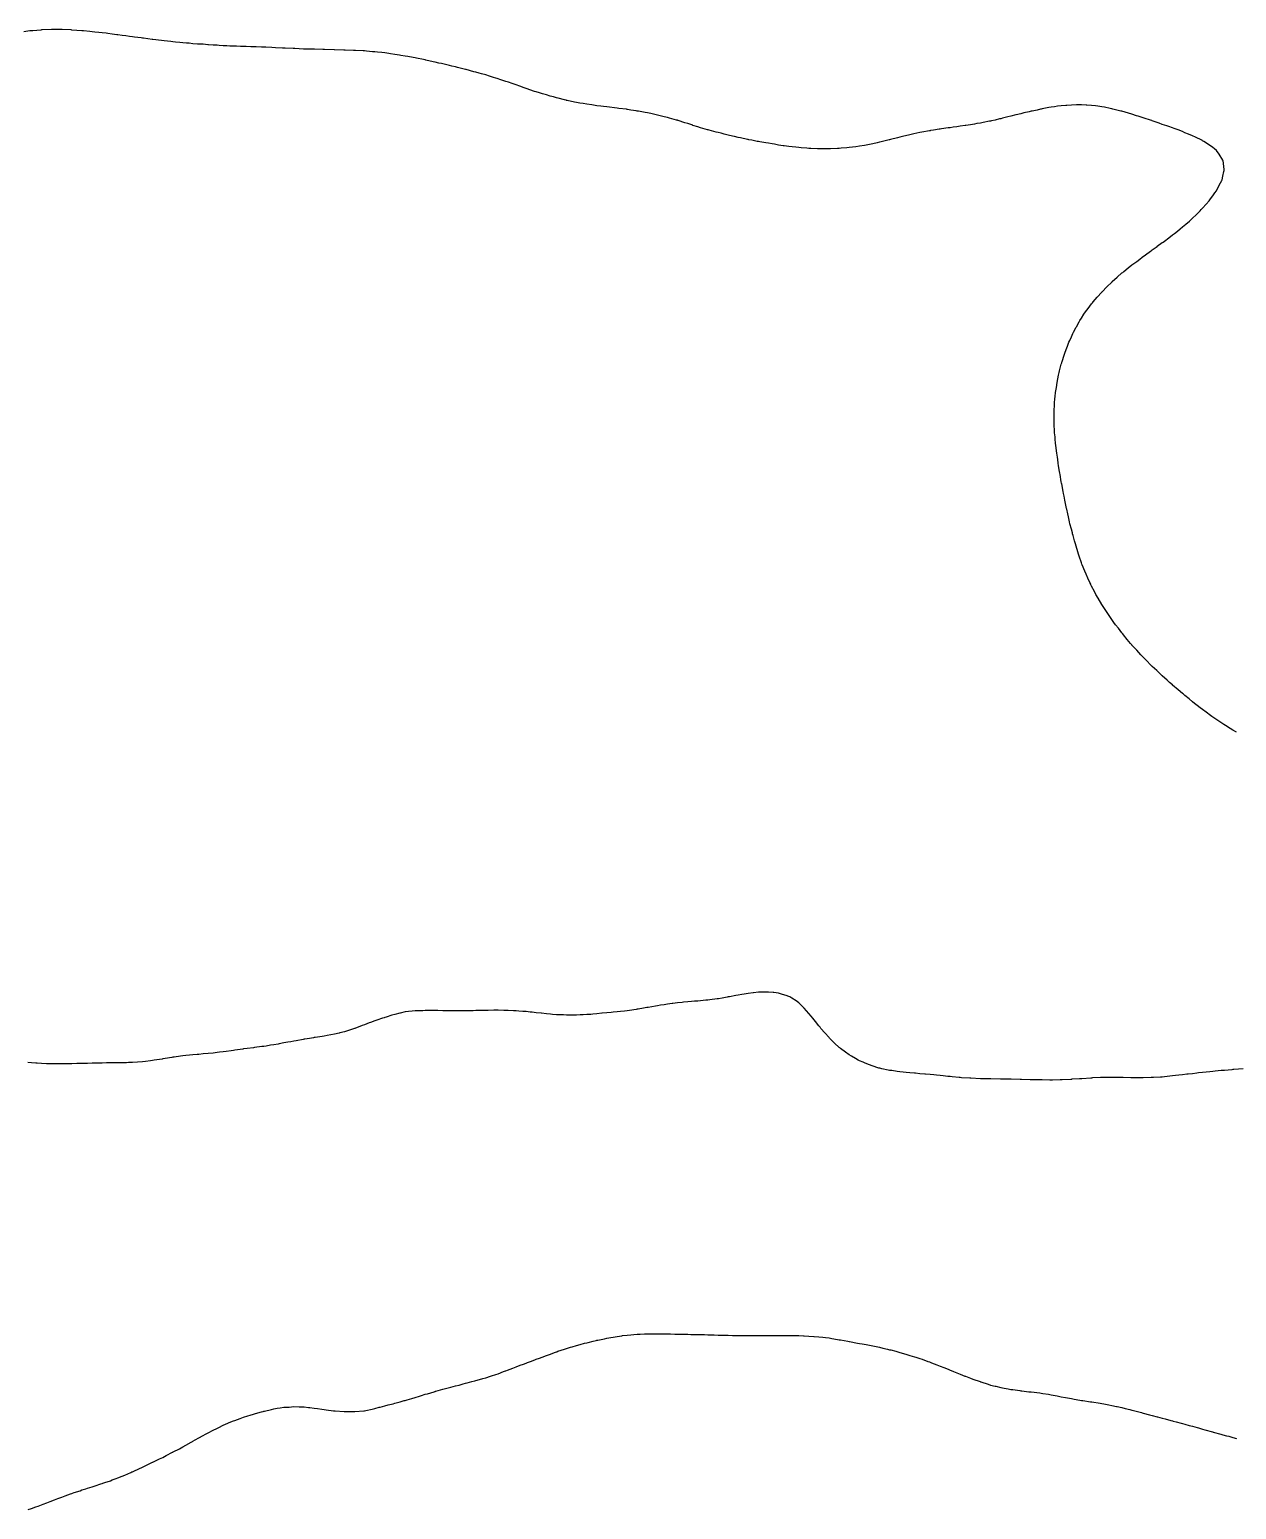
# Model space of a CAD drawing. Extents: x -717077 to -715000, y -984627 to -984000.
# Drawn here: x -716268.7 to -716149.2, y -984192.2 to -984045.5 of the extents above; entities that cross this region are included whole.
import ezdxf

# ---------------------------------------------------------------- set-up
doc = ezdxf.new("R2010")
doc.units = 0
doc.layers.add('buffer_B1_0_1_clip', color=7, linetype='Continuous')

msp = doc.modelspace()

# ---------------------------------------------------------------- linework, layer by layer
at = {"layer": 'buffer_B1_0_1_clip'}
for points in [[(-716149.15, -984115.15), (-716149.5, -984114.95), (-716149.78, -984114.78), (-716150.25, -984114.5), (-716150.4, -984114.4), (-716150.5, -984114.33), (-716151.5, -984113.65), (-716151.59, -984113.59), (-716151.72, -984113.5), (-716152.16, -984113.16), (-716152.5, -984112.91), (-716152.73, -984112.73), (-716153.05, -984112.5), (-716153.29, -984112.3), (-716153.5, -984112.13), (-716153.84, -984111.85), (-716154.28, -984111.5), (-716154.4, -984111.4), (-716154.5, -984111.32), (-716154.94, -984110.94), (-716155.47, -984110.5), (-716155.48, -984110.49), (-716155.5, -984110.47), (-716155.78, -984110.22), (-716156.01, -984110.01), (-716156.5, -984109.58), (-716156.54, -984109.54), (-716156.59, -984109.5), (-716157.05, -984109.05), (-716157.5, -984108.64), (-716157.57, -984108.57), (-716157.64, -984108.5), (-716158.06, -984108.06), (-716158.5, -984107.62), (-716158.56, -984107.56), (-716158.61, -984107.5), (-716159.03, -984107.03), (-716159.5, -984106.53), (-716159.51, -984106.51), (-716159.52, -984106.5), (-716159.63, -984106.36), (-716159.96, -984105.96), (-716160.35, -984105.5), (-716160.42, -984105.42), (-716160.5, -984105.32), (-716160.85, -984104.85), (-716161.12, -984104.5), (-716161.28, -984104.28), (-716161.5, -984103.99), (-716161.7, -984103.7), (-716161.84, -984103.5), (-716162.1, -984103.1), (-716162.49, -984102.51), (-716162.49, -984102.5), (-716162.5, -984102.5), (-716162.86, -984101.86), (-716163.07, -984101.5), (-716163.22, -984101.22), (-716163.5, -984100.69), (-716163.56, -984100.56), (-716163.59, -984100.5), (-716163.67, -984100.33), (-716163.87, -984099.88), (-716164.04, -984099.5), (-716164.18, -984099.18), (-716164.42, -984098.58), (-716164.45, -984098.5), (-716164.5, -984098.36), (-716164.72, -984097.72), (-716164.8, -984097.5), (-716165.1, -984096.5), (-716165.19, -984096.19), (-716165.34, -984095.66), (-716165.38, -984095.5), (-716165.4, -984095.41), (-716165.5, -984095.05), (-716165.64, -984094.5), (-716165.68, -984094.32), (-716165.79, -984093.8), (-716165.86, -984093.5), (-716165.96, -984093.04), (-716165.97, -984092.98), (-716166.08, -984092.5), (-716166.15, -984092.15), (-716166.22, -984091.78), (-716166.28, -984091.5), (-716166.31, -984091.31), (-716166.46, -984090.54), (-716166.47, -984090.5), (-716166.47, -984090.47), (-716166.5, -984090.33), (-716166.62, -984089.62), (-716166.64, -984089.5), (-716166.67, -984089.33), (-716166.76, -984088.76), (-716166.8, -984088.5), (-716166.85, -984088.14), (-716166.89, -984087.89), (-716166.95, -984087.5), (-716167.01, -984087.01), (-716167.01, -984086.99), (-716167.07, -984086.5), (-716167.1, -984086.11), (-716167.12, -984085.88), (-716167.16, -984085.5), (-716167.18, -984085.18), (-716167.19, -984084.8), (-716167.21, -984084.5), (-716167.21, -984084.22), (-716167.21, -984083.78), (-716167.22, -984083.5), (-716167.21, -984083.21), (-716167.18, -984082.82), (-716167.17, -984082.5), (-716167.13, -984082.13), (-716167.1, -984081.89), (-716167.07, -984081.5), (-716166.99, -984081.01), (-716166.99, -984080.99), (-716166.92, -984080.5), (-716166.84, -984080.15), (-716166.77, -984079.77), (-716166.71, -984079.5), (-716166.67, -984079.33), (-716166.5, -984078.69), (-716166.46, -984078.54), (-716166.45, -984078.5), (-716166.42, -984078.43), (-716166.22, -984077.78), (-716166.12, -984077.5), (-716165.95, -984077.05), (-716165.89, -984076.89), (-716165.74, -984076.5), (-716165.66, -984076.33), (-716165.5, -984075.96), (-716165.35, -984075.65), (-716165.28, -984075.5), (-716165.03, -984075.03), (-716165.01, -984074.99), (-716164.73, -984074.5), (-716164.65, -984074.35), (-716164.5, -984074.11), (-716164.26, -984073.74), (-716164.09, -984073.5), (-716163.84, -984073.16), (-716163.5, -984072.7), (-716163.41, -984072.59), (-716163.34, -984072.5), (-716162.95, -984072.05), (-716162.5, -984071.55), (-716162.47, -984071.52), (-716162.45, -984071.5), (-716161.98, -984071.02), (-716161.5, -984070.55), (-716161.47, -984070.52), (-716161.45, -984070.5), (-716160.95, -984070.05), (-716160.5, -984069.65), (-716160.41, -984069.59), (-716160.3, -984069.5), (-716159.86, -984069.14), (-716159.5, -984068.85), (-716159.3, -984068.7), (-716159.03, -984068.5), (-716158.73, -984068.27), (-716158.5, -984068.09), (-716158.15, -984067.85), (-716157.67, -984067.5), (-716157.57, -984067.42), (-716157.5, -984067.37), (-716157.01, -984067.01), (-716157, -984067), (-716156.5, -984066.64), (-716156.41, -984066.58), (-716156.29, -984066.5), (-716155.84, -984066.15), (-716155.5, -984065.88), (-716155.28, -984065.72), (-716155, -984065.5), (-716154.73, -984065.27), (-716154.5, -984065.08), (-716154.18, -984064.82), (-716153.8, -984064.5), (-716153.65, -984064.35), (-716153.5, -984064.21), (-716153.13, -984063.87), (-716152.75, -984063.5), (-716152.63, -984063.36), (-716152.5, -984063.21), (-716152.16, -984062.84), (-716151.85, -984062.5), (-716151.71, -984062.29), (-716151.5, -984062), (-716151.29, -984061.71), (-716151.13, -984061.5), (-716150.92, -984061.08), (-716150.72, -984060.72), (-716150.6, -984060.5), (-716150.58, -984060.41), (-716150.5, -984060.04), (-716150.4, -984059.6), (-716150.37, -984059.5), (-716150.37, -984059.38), (-716150.48, -984058.51), (-716150.48, -984058.5), (-716150.49, -984058.49), (-716150.5, -984058.48), (-716150.87, -984057.87), (-716151.13, -984057.5), (-716151.33, -984057.33), (-716151.5, -984057.21), (-716151.91, -984056.92), (-716152.37, -984056.63), (-716152.5, -984056.54), (-716152.52, -984056.53), (-716152.57, -984056.5), (-716153.2, -984056.2), (-716153.5, -984056.07), (-716153.89, -984055.89), (-716154.25, -984055.75), (-716154.5, -984055.64), (-716154.59, -984055.6), (-716154.83, -984055.5), (-716155.32, -984055.33), (-716155.5, -984055.27), (-716155.86, -984055.14), (-716156.06, -984055.07), (-716156.5, -984054.92), (-716156.8, -984054.8), (-716157.4, -984054.6), (-716157.5, -984054.56), (-716157.54, -984054.55), (-716157.67, -984054.5), (-716158.3, -984054.3), (-716158.5, -984054.23), (-716158.88, -984054.11), (-716159.06, -984054.06), (-716159.5, -984053.92), (-716160.5, -984053.63), (-716160.6, -984053.6), (-716161.01, -984053.5), (-716161.4, -984053.4), (-716161.5, -984053.38), (-716161.65, -984053.35), (-716162.23, -984053.23), (-716162.5, -984053.18), (-716162.87, -984053.13), (-716163.1, -984053.1), (-716163.5, -984053.05), (-716163.97, -984053.03), (-716164.02, -984053.02), (-716164.5, -984053), (-716164.99, -984053), (-716165, -984053), (-716165.5, -984053.01), (-716165.95, -984053.04), (-716166.05, -984053.05), (-716166.5, -984053.08), (-716166.86, -984053.13), (-716167.18, -984053.18), (-716167.5, -984053.22), (-716167.73, -984053.26), (-716168.39, -984053.39), (-716168.5, -984053.41), (-716168.57, -984053.43), (-716168.9, -984053.5), (-716169.39, -984053.61), (-716169.5, -984053.63), (-716169.67, -984053.67), (-716170.2, -984053.79), (-716170.5, -984053.87), (-716170.98, -984053.99), (-716171.01, -984053.99), (-716171.5, -984054.12), (-716171.81, -984054.19), (-716172.32, -984054.32), (-716172.5, -984054.37), (-716172.61, -984054.39), (-716173.06, -984054.5), (-716173.42, -984054.58), (-716173.5, -984054.6), (-716173.62, -984054.62), (-716174.25, -984054.74), (-716174.5, -984054.79), (-716174.85, -984054.85), (-716175.11, -984054.89), (-716175.5, -984054.96), (-716175.97, -984055.02), (-716176.03, -984055.03), (-716176.5, -984055.1), (-716176.85, -984055.15), (-716177.2, -984055.2), (-716177.5, -984055.25), (-716177.72, -984055.28), (-716178.37, -984055.38), (-716178.5, -984055.39), (-716178.59, -984055.41), (-716179.16, -984055.5), (-716179.45, -984055.54), (-716179.5, -984055.55), (-716179.56, -984055.56), (-716180.3, -984055.7), (-716180.5, -984055.74), (-716180.8, -984055.8), (-716181.12, -984055.87), (-716181.5, -984055.96), (-716181.93, -984056.06), (-716182.1, -984056.1), (-716182.5, -984056.2), (-716182.73, -984056.26), (-716183.43, -984056.43), (-716183.5, -984056.45), (-716183.54, -984056.46), (-716183.69, -984056.5), (-716184.34, -984056.66), (-716184.5, -984056.69), (-716184.74, -984056.75), (-716185.16, -984056.84), (-716185.5, -984056.91), (-716185.99, -984057), (-716186, -984057), (-716186.5, -984057.08), (-716186.86, -984057.14), (-716187.17, -984057.18), (-716187.5, -984057.22), (-716187.75, -984057.25), (-716188.29, -984057.29), (-716188.5, -984057.31), (-716188.67, -984057.32), (-716189.35, -984057.35), (-716189.5, -984057.36), (-716190.5, -984057.35), (-716190.65, -984057.34), (-716191.32, -984057.32), (-716191.5, -984057.31), (-716191.7, -984057.29), (-716192.25, -984057.25), (-716192.5, -984057.23), (-716192.8, -984057.19), (-716193.16, -984057.16), (-716193.5, -984057.12), (-716193.95, -984057.05), (-716194.04, -984057.04), (-716194.5, -984056.97), (-716194.9, -984056.9), (-716195.14, -984056.86), (-716195.5, -984056.8), (-716195.76, -984056.76), (-716196.35, -984056.65), (-716196.5, -984056.63), (-716196.61, -984056.61), (-716197.15, -984056.5), (-716197.44, -984056.44), (-716197.5, -984056.43), (-716197.59, -984056.41), (-716198.27, -984056.27), (-716198.5, -984056.22), (-716198.87, -984056.13), (-716199.08, -984056.09), (-716199.5, -984055.99), (-716199.89, -984055.89), (-716200.19, -984055.81), (-716200.5, -984055.73), (-716200.68, -984055.68), (-716201.37, -984055.5), (-716201.47, -984055.47), (-716201.5, -984055.46), (-716201.55, -984055.45), (-716202.24, -984055.25), (-716202.5, -984055.17), (-716202.98, -984055.02), (-716203.01, -984055.01), (-716203.5, -984054.85), (-716203.77, -984054.77), (-716204.45, -984054.55), (-716204.5, -984054.53), (-716204.52, -984054.52), (-716204.61, -984054.5), (-716205.3, -984054.3), (-716205.5, -984054.25), (-716205.84, -984054.16), (-716206.09, -984054.1), (-716206.5, -984054), (-716206.9, -984053.91), (-716207.14, -984053.86), (-716207.5, -984053.78), (-716207.73, -984053.74), (-716208.37, -984053.62), (-716208.5, -984053.6), (-716208.59, -984053.59), (-716209.14, -984053.5), (-716209.45, -984053.45), (-716209.5, -984053.44), (-716209.56, -984053.43), (-716210.33, -984053.34), (-716210.5, -984053.31), (-716211.5, -984053.2), (-716211.84, -984053.15), (-716212.12, -984053.12), (-716212.5, -984053.07), (-716213, -984053), (-716213, -984053), (-716213.5, -984052.93), (-716213.87, -984052.87), (-716214.18, -984052.82), (-716214.5, -984052.77), (-716214.72, -984052.72), (-716215.43, -984052.57), (-716215.5, -984052.56), (-716215.54, -984052.54), (-716215.72, -984052.5), (-716216.33, -984052.34), (-716216.5, -984052.29), (-716216.78, -984052.21), (-716217.12, -984052.12), (-716217.5, -984052.01), (-716217.89, -984051.9), (-716218.19, -984051.81), (-716218.5, -984051.71), (-716218.66, -984051.66), (-716219.15, -984051.5), (-716219.41, -984051.41), (-716219.5, -984051.38), (-716219.69, -984051.31), (-716220.14, -984051.14), (-716220.5, -984051.01), (-716220.88, -984050.88), (-716221.25, -984050.75), (-716221.5, -984050.66), (-716222.01, -984050.5), (-716222.38, -984050.38), (-716222.5, -984050.34), (-716222.73, -984050.27), (-716223.14, -984050.14), (-716223.5, -984050.03), (-716223.91, -984049.92), (-716224.15, -984049.85), (-716224.5, -984049.75), (-716224.7, -984049.7), (-716225.43, -984049.5), (-716225.48, -984049.49), (-716225.5, -984049.48), (-716225.52, -984049.47), (-716226.29, -984049.29), (-716226.5, -984049.23), (-716226.85, -984049.15), (-716227.09, -984049.09), (-716227.5, -984049), (-716227.9, -984048.9), (-716228.15, -984048.85), (-716228.5, -984048.77), (-716228.72, -984048.72), (-716229.45, -984048.55), (-716229.5, -984048.54), (-716229.53, -984048.53), (-716229.67, -984048.5), (-716230.36, -984048.36), (-716230.5, -984048.33), (-716230.7, -984048.29), (-716231.21, -984048.21), (-716231.5, -984048.16), (-716231.91, -984048.09), (-716232.06, -984048.07), (-716232.5, -984048), (-716232.93, -984047.93), (-716233.09, -984047.91), (-716233.5, -984047.85), (-716233.81, -984047.81), (-716234.23, -984047.76), (-716234.5, -984047.73), (-716234.71, -984047.72), (-716235.33, -984047.67), (-716235.5, -984047.65), (-716235.64, -984047.65), (-716236.39, -984047.6), (-716236.5, -984047.6), (-716236.59, -984047.6), (-716237.42, -984047.57), (-716237.5, -984047.57), (-716237.57, -984047.57), (-716238.47, -984047.53), (-716238.5, -984047.52), (-716238.52, -984047.52), (-716239.49, -984047.5), (-716239.5, -984047.5), (-716239.63, -984047.5), (-716240.48, -984047.48), (-716240.5, -984047.48), (-716240.52, -984047.48), (-716241.46, -984047.46), (-716241.5, -984047.46), (-716241.54, -984047.46), (-716242.42, -984047.42), (-716242.5, -984047.41), (-716242.59, -984047.41), (-716243.38, -984047.38), (-716243.5, -984047.38), (-716243.63, -984047.37), (-716244.33, -984047.33), (-716244.68, -984047.32), (-716245.28, -984047.28), (-716245.5, -984047.27), (-716245.73, -984047.26), (-716246.24, -984047.25), (-716246.5, -984047.24), (-716246.77, -984047.23), (-716247.22, -984047.22), (-716247.5, -984047.21), (-716247.8, -984047.2), (-716248.18, -984047.18), (-716248.5, -984047.17), (-716248.84, -984047.16), (-716249.14, -984047.14), (-716249.5, -984047.13), (-716249.9, -984047.1), (-716250.09, -984047.09), (-716250.5, -984047.06), (-716250.97, -984047.03), (-716251.02, -984047.03), (-716251.5, -984046.99), (-716251.96, -984046.96), (-716252.04, -984046.96), (-716252.5, -984046.93), (-716252.89, -984046.89), (-716253.13, -984046.87), (-716253.5, -984046.84), (-716253.81, -984046.81), (-716254.23, -984046.77), (-716254.5, -984046.74), (-716254.71, -984046.72), (-716255.36, -984046.64), (-716255.61, -984046.61), (-716256.49, -984046.51), (-716256.5, -984046.51), (-716256.5, -984046.5), (-716256.54, -984046.5), (-716257.39, -984046.39), (-716257.5, -984046.38), (-716257.63, -984046.36), (-716258.28, -984046.28), (-716258.5, -984046.25), (-716258.79, -984046.21), (-716259.15, -984046.15), (-716259.5, -984046.11), (-716259.95, -984046.05), (-716260.03, -984046.04), (-716260.5, -984045.98), (-716260.92, -984045.92), (-716261.09, -984045.9), (-716261.5, -984045.85), (-716261.81, -984045.82), (-716262.23, -984045.77), (-716262.5, -984045.74), (-716262.71, -984045.72), (-716263.34, -984045.66), (-716263.5, -984045.64), (-716264.5, -984045.58), (-716264.57, -984045.57), (-716265.46, -984045.53), (-716265.5, -984045.53), (-716265.53, -984045.53), (-716266.46, -984045.53), (-716266.5, -984045.53), (-716266.53, -984045.53), (-716267.43, -984045.57), (-716267.5, -984045.57), (-716267.58, -984045.58), (-716268.36, -984045.64), (-716268.5, -984045.65), (-716268.67, -984045.67), (-716269.26, -984045.74)], [(-716148.5, -984148.51), (-716149.41, -984148.58), (-716149.5, -984148.59), (-716149.6, -984148.6), (-716150.34, -984148.66), (-716150.5, -984148.67), (-716150.68, -984148.69), (-716151.26, -984148.74), (-716151.5, -984148.76), (-716151.79, -984148.8), (-716152.16, -984148.83), (-716152.5, -984148.87), (-716152.92, -984148.92), (-716153.06, -984148.94), (-716153.5, -984148.99), (-716153.95, -984149.04), (-716154.05, -984149.05), (-716154.5, -984149.11), (-716154.85, -984149.15), (-716155.18, -984149.18), (-716155.5, -984149.22), (-716155.75, -984149.25), (-716156.29, -984149.3), (-716156.5, -984149.32), (-716156.67, -984149.33), (-716157.37, -984149.37), (-716157.5, -984149.38), (-716157.61, -984149.38), (-716158.4, -984149.4), (-716158.5, -984149.4), (-716158.6, -984149.4), (-716159.39, -984149.4), (-716159.5, -984149.4), (-716159.6, -984149.4), (-716160.38, -984149.38), (-716160.5, -984149.38), (-716160.62, -984149.38), (-716161.36, -984149.36), (-716161.5, -984149.36), (-716161.63, -984149.37), (-716162.37, -984149.37), (-716162.5, -984149.37), (-716162.62, -984149.38), (-716163.41, -984149.41), (-716163.5, -984149.42), (-716163.57, -984149.42), (-716164.48, -984149.49), (-716164.5, -984149.49), (-716164.51, -984149.49), (-716164.68, -984149.5), (-716165.44, -984149.55), (-716165.5, -984149.56), (-716165.55, -984149.56), (-716166.4, -984149.6), (-716166.5, -984149.6), (-716166.6, -984149.6), (-716167.38, -984149.62), (-716167.5, -984149.62), (-716167.62, -984149.62), (-716168.38, -984149.61), (-716168.5, -984149.61), (-716168.61, -984149.61), (-716169.4, -984149.59), (-716169.5, -984149.59), (-716169.59, -984149.59), (-716170.43, -984149.57), (-716170.5, -984149.56), (-716170.56, -984149.56), (-716171.45, -984149.54), (-716171.5, -984149.54), (-716171.54, -984149.54), (-716172.47, -984149.53), (-716172.5, -984149.53), (-716172.52, -984149.52), (-716173.49, -984149.51), (-716173.5, -984149.51), (-716173.51, -984149.51), (-716174.08, -984149.5), (-716174.49, -984149.49), (-716174.5, -984149.49), (-716174.51, -984149.49), (-716175.45, -984149.45), (-716175.5, -984149.45), (-716175.55, -984149.45), (-716176.39, -984149.39), (-716176.5, -984149.38), (-716176.63, -984149.37), (-716177.3, -984149.3), (-716177.5, -984149.28), (-716177.74, -984149.26), (-716178.21, -984149.21), (-716178.5, -984149.17), (-716178.86, -984149.14), (-716179.11, -984149.11), (-716179.5, -984149.08), (-716179.96, -984149.04), (-716180.03, -984149.03), (-716180.5, -984148.99), (-716180.95, -984148.95), (-716181.05, -984148.95), (-716181.5, -984148.91), (-716181.87, -984148.87), (-716182.15, -984148.84), (-716182.5, -984148.81), (-716182.77, -984148.77), (-716183.3, -984148.69), (-716183.5, -984148.67), (-716183.64, -984148.64), (-716184.28, -984148.5), (-716184.46, -984148.46), (-716184.5, -984148.45), (-716184.57, -984148.43), (-716185.22, -984148.22), (-716185.5, -984148.13), (-716185.94, -984147.95), (-716186.13, -984147.86), (-716186.5, -984147.71), (-716186.63, -984147.64), (-716186.89, -984147.5), (-716187.27, -984147.27), (-716187.5, -984147.13), (-716187.87, -984146.87), (-716188.37, -984146.5), (-716188.44, -984146.44), (-716188.5, -984146.39), (-716188.96, -984145.96), (-716189.43, -984145.5), (-716189.46, -984145.46), (-716189.5, -984145.42), (-716189.93, -984144.93), (-716190.3, -984144.5), (-716190.39, -984144.39), (-716190.5, -984144.25), (-716190.83, -984143.83), (-716191.11, -984143.5), (-716191.28, -984143.28), (-716191.5, -984143.02), (-716191.74, -984142.75), (-716191.98, -984142.5), (-716192.23, -984142.23), (-716192.5, -984141.98), (-716192.77, -984141.77), (-716193.2, -984141.5), (-716193.38, -984141.38), (-716193.5, -984141.33), (-716193.75, -984141.25), (-716194.12, -984141.13), (-716194.5, -984141.02), (-716194.96, -984140.96), (-716195.04, -984140.96), (-716195.5, -984140.9), (-716195.91, -984140.91), (-716196.08, -984140.91), (-716196.5, -984140.92), (-716196.97, -984140.97), (-716197.02, -984140.98), (-716197.5, -984141.03), (-716197.9, -984141.1), (-716198.13, -984141.14), (-716198.5, -984141.2), (-716198.75, -984141.25), (-716199.36, -984141.37), (-716199.5, -984141.39), (-716199.59, -984141.41), (-716200.1, -984141.5), (-716200.44, -984141.56), (-716200.5, -984141.57), (-716200.57, -984141.58), (-716201.32, -984141.68), (-716201.5, -984141.7), (-716201.72, -984141.72), (-716202.23, -984141.77), (-716202.5, -984141.8), (-716202.82, -984141.82), (-716203.14, -984141.85), (-716203.5, -984141.88), (-716203.92, -984141.92), (-716204.06, -984141.94), (-716204.5, -984141.98), (-716204.96, -984142.04), (-716205.04, -984142.04), (-716205.5, -984142.1), (-716205.84, -984142.16), (-716206.21, -984142.21), (-716206.5, -984142.26), (-716206.7, -984142.29), (-716207.42, -984142.42), (-716207.5, -984142.43), (-716207.55, -984142.44), (-716207.87, -984142.5), (-716208.41, -984142.59), (-716208.5, -984142.6), (-716208.61, -984142.62), (-716209.28, -984142.72), (-716209.5, -984142.75), (-716209.77, -984142.78), (-716210.17, -984142.83), (-716210.5, -984142.86), (-716210.9, -984142.9), (-716211.07, -984142.92), (-716211.5, -984142.96), (-716211.99, -984143.01), (-716212.01, -984143.01), (-716212.5, -984143.06), (-716212.91, -984143.09), (-716213.1, -984143.11), (-716213.5, -984143.14), (-716213.84, -984143.15), (-716214.16, -984143.17), (-716214.5, -984143.18), (-716214.81, -984143.18), (-716215.18, -984143.18), (-716215.5, -984143.19), (-716215.82, -984143.17), (-716216.16, -984143.16), (-716216.5, -984143.15), (-716216.88, -984143.11), (-716217.1, -984143.1), (-716217.5, -984143.07), (-716217.99, -984143.01), (-716218.01, -984143.01), (-716218.5, -984142.95), (-716218.91, -984142.91), (-716219.11, -984142.88), (-716219.5, -984142.84), (-716219.82, -984142.82), (-716220.22, -984142.78), (-716220.5, -984142.76), (-716220.75, -984142.75), (-716221.27, -984142.73), (-716221.5, -984142.72), (-716221.72, -984142.72), (-716222.29, -984142.71), (-716222.5, -984142.71), (-716222.71, -984142.71), (-716223.28, -984142.72), (-716223.5, -984142.72), (-716223.73, -984142.73), (-716224.26, -984142.74), (-716224.5, -984142.74), (-716224.74, -984142.75), (-716225.25, -984142.75), (-716225.5, -984142.76), (-716225.76, -984142.76), (-716226.24, -984142.76), (-716226.5, -984142.76), (-716227.5, -984142.75), (-716227.75, -984142.75), (-716228.25, -984142.74), (-716228.5, -984142.74), (-716229.5, -984142.74), (-716229.74, -984142.75), (-716230.24, -984142.76), (-716230.5, -984142.77), (-716230.8, -984142.8), (-716231.16, -984142.84), (-716231.5, -984142.87), (-716231.98, -984142.98), (-716232.01, -984142.99), (-716232.5, -984143.11), (-716232.8, -984143.2), (-716233.38, -984143.39), (-716233.5, -984143.42), (-716233.56, -984143.44), (-716233.73, -984143.5), (-716234.3, -984143.69), (-716234.5, -984143.76), (-716234.91, -984143.92), (-716235.04, -984143.96), (-716235.5, -984144.14), (-716235.76, -984144.23), (-716236.46, -984144.5), (-716236.49, -984144.51), (-716236.5, -984144.51), (-716237.5, -984144.84), (-716237.95, -984144.95), (-716238.03, -984144.97), (-716238.5, -984145.08), (-716238.85, -984145.15), (-716239.21, -984145.21), (-716239.5, -984145.27), (-716239.7, -984145.3), (-716240.4, -984145.41), (-716240.5, -984145.42), (-716240.56, -984145.43), (-716240.96, -984145.5), (-716241.42, -984145.57), (-716241.5, -984145.58), (-716241.6, -984145.6), (-716242.28, -984145.72), (-716242.5, -984145.76), (-716242.82, -984145.82), (-716243.12, -984145.88), (-716243.5, -984145.95), (-716243.96, -984146.04), (-716244.05, -984146.05), (-716244.5, -984146.13), (-716244.81, -984146.18), (-716245.25, -984146.25), (-716245.5, -984146.29), (-716245.69, -984146.31), (-716246.4, -984146.4), (-716246.5, -984146.42), (-716247.14, -984146.5), (-716247.46, -984146.54), (-716247.5, -984146.54), (-716247.55, -984146.55), (-716248.34, -984146.66), (-716248.5, -984146.68), (-716248.71, -984146.71), (-716249.21, -984146.79), (-716249.5, -984146.83), (-716249.87, -984146.87), (-716250.1, -984146.9), (-716250.5, -984146.95), (-716250.99, -984146.99), (-716251, -984146.99), (-716251.5, -984147.04), (-716251.92, -984147.08), (-716252.09, -984147.1), (-716252.5, -984147.13), (-716252.83, -984147.16), (-716253.2, -984147.2), (-716253.5, -984147.23), (-716253.73, -984147.26), (-716254.35, -984147.35), (-716254.5, -984147.37), (-716254.61, -984147.39), (-716255.27, -984147.5), (-716255.47, -984147.53), (-716255.5, -984147.53), (-716255.54, -984147.54), (-716256.33, -984147.66), (-716256.5, -984147.69), (-716256.71, -984147.71), (-716257.22, -984147.77), (-716257.5, -984147.8), (-716258.5, -984147.88), (-716258.89, -984147.89), (-716259.1, -984147.9), (-716259.5, -984147.91), (-716259.92, -984147.92), (-716260.08, -984147.92), (-716260.5, -984147.93), (-716260.93, -984147.93), (-716261.06, -984147.93), (-716261.5, -984147.94), (-716261.94, -984147.95), (-716262.05, -984147.95), (-716262.5, -984147.95), (-716262.96, -984147.97), (-716263.03, -984147.97), (-716263.5, -984147.98), (-716263.99, -984147.99), (-716264.01, -984147.99), (-716264.5, -984148.01), (-716264.98, -984148.01), (-716265.01, -984148.02), (-716265.5, -984148.02), (-716265.98, -984148.02), (-716266.02, -984148.02), (-716266.5, -984148.02), (-716267, -984148), (-716267, -984148), (-716267.5, -984147.98), (-716267.95, -984147.95), (-716268.06, -984147.94), (-716268.5, -984147.91), (-716268.87, -984147.88)], [(-716268.83, -984192.17), (-716268.5, -984192.07), (-716268.08, -984191.92), (-716267.83, -984191.83), (-716267.5, -984191.71), (-716267.35, -984191.65), (-716266.97, -984191.5), (-716266.63, -984191.37), (-716266.21, -984191.22), (-716265.9, -984191.1), (-716265.5, -984190.95), (-716265.17, -984190.83), (-716264.63, -984190.63), (-716264.5, -984190.58), (-716264.44, -984190.56), (-716264.27, -984190.5), (-716263.69, -984190.31), (-716263.5, -984190.24), (-716263.11, -984190.12), (-716262.94, -984190.06), (-716262.5, -984189.92), (-716262.18, -984189.82), (-716261.63, -984189.63), (-716261.5, -984189.59), (-716261.43, -984189.57), (-716261.23, -984189.5), (-716260.68, -984189.32), (-716260.5, -984189.25), (-716260.1, -984189.1), (-716259.95, -984189.05), (-716259.5, -984188.87), (-716259.24, -984188.76), (-716258.66, -984188.5), (-716258.55, -984188.45), (-716258.5, -984188.43), (-716258.37, -984188.38), (-716257.85, -984188.15), (-716257.5, -984187.98), (-716257.17, -984187.83), (-716256.51, -984187.5), (-716256.5, -984187.49), (-716256.5, -984187.49), (-716256.48, -984187.49), (-716255.83, -984187.17), (-716255.5, -984187.01), (-716255.16, -984186.84), (-716254.52, -984186.5), (-716254.51, -984186.49), (-716254.5, -984186.49), (-716254.47, -984186.47), (-716253.85, -984186.15), (-716253.5, -984185.96), (-716253.2, -984185.8), (-716252.69, -984185.5), (-716252.56, -984185.43), (-716252.5, -984185.4), (-716252.27, -984185.27), (-716251.92, -984185.08), (-716251.5, -984184.85), (-716251.27, -984184.72), (-716250.87, -984184.5), (-716250.62, -984184.38), (-716250.5, -984184.31), (-716250.14, -984184.14), (-716249.95, -984184.05), (-716249.5, -984183.83), (-716249.27, -984183.73), (-716248.74, -984183.5), (-716248.5, -984183.4), (-716248.35, -984183.35), (-716247.83, -984183.16), (-716247.5, -984183.04), (-716247.08, -984182.91), (-716246.83, -984182.83), (-716246.5, -984182.72), (-716246.32, -984182.67), (-716245.72, -984182.5), (-716245.54, -984182.45), (-716245.5, -984182.44), (-716245.42, -984182.42), (-716244.73, -984182.26), (-716244.5, -984182.21), (-716244.15, -984182.15), (-716243.88, -984182.11), (-716243.5, -984182.05), (-716243.02, -984182.02), (-716242.98, -984182.02), (-716242.5, -984181.98), (-716242, -984182), (-716241.99, -984182), (-716241.5, -984182.01), (-716241.06, -984182.06), (-716240.92, -984182.08), (-716240.5, -984182.13), (-716240.17, -984182.18), (-716239.75, -984182.24), (-716239.5, -984182.28), (-716239.3, -984182.3), (-716238.6, -984182.4), (-716238.5, -984182.41), (-716238.41, -984182.41), (-716237.52, -984182.48), (-716237.5, -984182.48), (-716237.48, -984182.48), (-716236.52, -984182.48), (-716236.5, -984182.48), (-716236.47, -984182.48), (-716235.59, -984182.41), (-716235.5, -984182.41), (-716235.37, -984182.38), (-716234.77, -984182.23), (-716234.5, -984182.17), (-716234.05, -984182.05), (-716233.97, -984182.03), (-716233.5, -984181.91), (-716233.17, -984181.82), (-716232.69, -984181.69), (-716232.5, -984181.64), (-716232.39, -984181.61), (-716231.99, -984181.5), (-716231.6, -984181.39), (-716231.5, -984181.36), (-716231.3, -984181.3), (-716230.83, -984181.17), (-716230.5, -984181.07), (-716230.06, -984180.94), (-716229.88, -984180.88), (-716229.5, -984180.76), (-716229.29, -984180.7), (-716228.62, -984180.5), (-716228.53, -984180.47), (-716228.5, -984180.46), (-716228.45, -984180.45), (-716227.74, -984180.26), (-716227.5, -984180.19), (-716227.08, -984180.09), (-716226.95, -984180.05), (-716226.5, -984179.93), (-716226.15, -984179.85), (-716225.73, -984179.73), (-716225.5, -984179.67), (-716225.36, -984179.64), (-716224.87, -984179.5), (-716224.58, -984179.42), (-716224.5, -984179.4), (-716224.36, -984179.36), (-716223.79, -984179.2), (-716223.5, -984179.12), (-716223.03, -984178.97), (-716222.94, -984178.94), (-716222.5, -984178.8), (-716222.28, -984178.72), (-716221.73, -984178.5), (-716221.56, -984178.44), (-716221.5, -984178.42), (-716221.36, -984178.36), (-716220.83, -984178.17), (-716220.5, -984178.04), (-716220.1, -984177.89), (-716219.76, -984177.76), (-716219.5, -984177.66), (-716219.38, -984177.62), (-716219.07, -984177.5), (-716218.65, -984177.35), (-716218.5, -984177.29), (-716218.17, -984177.17), (-716217.92, -984177.08), (-716217.5, -984176.93), (-716217.19, -984176.81), (-716216.58, -984176.58), (-716216.5, -984176.55), (-716216.46, -984176.54), (-716216.35, -984176.5), (-716215.71, -984176.29), (-716215.5, -984176.22), (-716215.1, -984176.1), (-716214.94, -984176.06), (-716214.5, -984175.92), (-716214.16, -984175.84), (-716213.71, -984175.71), (-716213.5, -984175.66), (-716213.37, -984175.63), (-716212.86, -984175.5), (-716212.57, -984175.43), (-716212.5, -984175.41), (-716212.39, -984175.39), (-716211.74, -984175.25), (-716211.5, -984175.2), (-716211.13, -984175.14), (-716210.9, -984175.09), (-716210.5, -984175.02), (-716210.04, -984174.96), (-716209.95, -984174.95), (-716209.5, -984174.89), (-716209.13, -984174.86), (-716208.84, -984174.84), (-716208.5, -984174.81), (-716208.2, -984174.8), (-716207.78, -984174.78), (-716207.5, -984174.77), (-716207.23, -984174.77), (-716206.76, -984174.77), (-716206.5, -984174.76), (-716206.23, -984174.77), (-716205.77, -984174.77), (-716205.5, -984174.77), (-716205.22, -984174.78), (-716204.78, -984174.79), (-716204.5, -984174.79), (-716204.2, -984174.8), (-716203.8, -984174.8), (-716203.5, -984174.81), (-716203.18, -984174.82), (-716202.83, -984174.83), (-716202.5, -984174.84), (-716202.15, -984174.84), (-716201.85, -984174.85), (-716201.5, -984174.86), (-716201.12, -984174.87), (-716200.88, -984174.88), (-716200.5, -984174.89), (-716200.1, -984174.9), (-716199.9, -984174.9), (-716199.5, -984174.91), (-716199.08, -984174.92), (-716198.92, -984174.93), (-716198.5, -984174.93), (-716198.06, -984174.94), (-716197.94, -984174.94), (-716197.5, -984174.95), (-716197.05, -984174.95), (-716196.95, -984174.95), (-716196.5, -984174.95), (-716196.04, -984174.95), (-716195.95, -984174.95), (-716195.5, -984174.95), (-716195.05, -984174.95), (-716194.95, -984174.95), (-716194.5, -984174.95), (-716194.05, -984174.95), (-716193.95, -984174.95), (-716193.5, -984174.95), (-716193.05, -984174.95), (-716192.95, -984174.95), (-716192.5, -984174.95), (-716192.03, -984174.97), (-716191.97, -984174.97), (-716191.5, -984174.99), (-716191.02, -984175.02), (-716190.97, -984175.03), (-716190.5, -984175.06), (-716190.11, -984175.11), (-716189.86, -984175.14), (-716189.5, -984175.18), (-716189.22, -984175.23), (-716188.68, -984175.32), (-716188.5, -984175.35), (-716188.37, -984175.37), (-716187.63, -984175.5), (-716187.52, -984175.52), (-716187.5, -984175.53), (-716187.47, -984175.53), (-716186.68, -984175.68), (-716186.5, -984175.72), (-716186.23, -984175.76), (-716185.84, -984175.84), (-716185.5, -984175.9), (-716185, -984176), (-716184.99, -984176), (-716184.5, -984176.1), (-716184.18, -984176.18), (-716183.71, -984176.29), (-716183.5, -984176.34), (-716183.37, -984176.37), (-716182.88, -984176.5), (-716182.58, -984176.58), (-716182.5, -984176.61), (-716182.35, -984176.65), (-716181.81, -984176.81), (-716181.5, -984176.9), (-716181.04, -984177.05), (-716180.91, -984177.09), (-716180.5, -984177.22), (-716180.29, -984177.29), (-716179.71, -984177.5), (-716179.56, -984177.56), (-716179.5, -984177.58), (-716179.36, -984177.63), (-716178.84, -984177.84), (-716178.5, -984177.97), (-716178.12, -984178.12), (-716177.72, -984178.28), (-716177.5, -984178.37), (-716177.4, -984178.4), (-716177.16, -984178.5), (-716176.69, -984178.69), (-716176.5, -984178.77), (-716176.05, -984178.95), (-716175.98, -984178.98), (-716175.5, -984179.17), (-716175.25, -984179.25), (-716174.55, -984179.5), (-716174.51, -984179.51), (-716174.5, -984179.52), (-716174.47, -984179.53), (-716173.75, -984179.76), (-716173.5, -984179.84), (-716173.05, -984179.95), (-716172.97, -984179.97), (-716172.5, -984180.09), (-716172.15, -984180.16), (-716171.77, -984180.22), (-716171.5, -984180.27), (-716171.3, -984180.3), (-716170.6, -984180.4), (-716170.5, -984180.41), (-716170.42, -984180.42), (-716169.71, -984180.5), (-716169.52, -984180.52), (-716169.5, -984180.52), (-716169.47, -984180.53), (-716168.63, -984180.63), (-716168.5, -984180.65), (-716168.32, -984180.68), (-716167.76, -984180.76), (-716167.5, -984180.81), (-716167.12, -984180.88), (-716166.91, -984180.92), (-716166.5, -984181), (-716166.08, -984181.08), (-716165.88, -984181.12), (-716165.5, -984181.19), (-716165.23, -984181.24), (-716164.66, -984181.33), (-716164.5, -984181.36), (-716164.38, -984181.38), (-716163.61, -984181.5), (-716163.51, -984181.52), (-716163.5, -984181.52), (-716163.48, -984181.52), (-716162.65, -984181.65), (-716162.5, -984181.68), (-716162.28, -984181.72), (-716161.8, -984181.81), (-716161.5, -984181.86), (-716161.03, -984181.96), (-716160.97, -984181.98), (-716160.5, -984182.08), (-716160.16, -984182.16), (-716159.72, -984182.27), (-716159.5, -984182.33), (-716159.36, -984182.36), (-716158.83, -984182.5), (-716158.57, -984182.57), (-716158.5, -984182.59), (-716158.38, -984182.62), (-716157.77, -984182.78), (-716157.5, -984182.85), (-716157.02, -984182.98), (-716156.98, -984182.99), (-716156.5, -984183.12), (-716156.2, -984183.2), (-716155.64, -984183.36), (-716155.5, -984183.4), (-716155.42, -984183.42), (-716155.12, -984183.5), (-716154.63, -984183.63), (-716154.5, -984183.66), (-716154.28, -984183.72), (-716153.83, -984183.84), (-716153.5, -984183.92), (-716153.05, -984184.05), (-716152.91, -984184.09), (-716152.5, -984184.2), (-716152.27, -984184.27), (-716151.51, -984184.49), (-716151.5, -984184.49), (-716151.49, -984184.49), (-716151.46, -984184.5), (-716150.71, -984184.71), (-716150.5, -984184.77), (-716150.13, -984184.86), (-716149.92, -984184.92), (-716149.5, -984185.04), (-716149.13, -984185.14)]]:
    msp.add_lwpolyline(points, dxfattribs=at)

doc.saveas('drawing.dxf')
